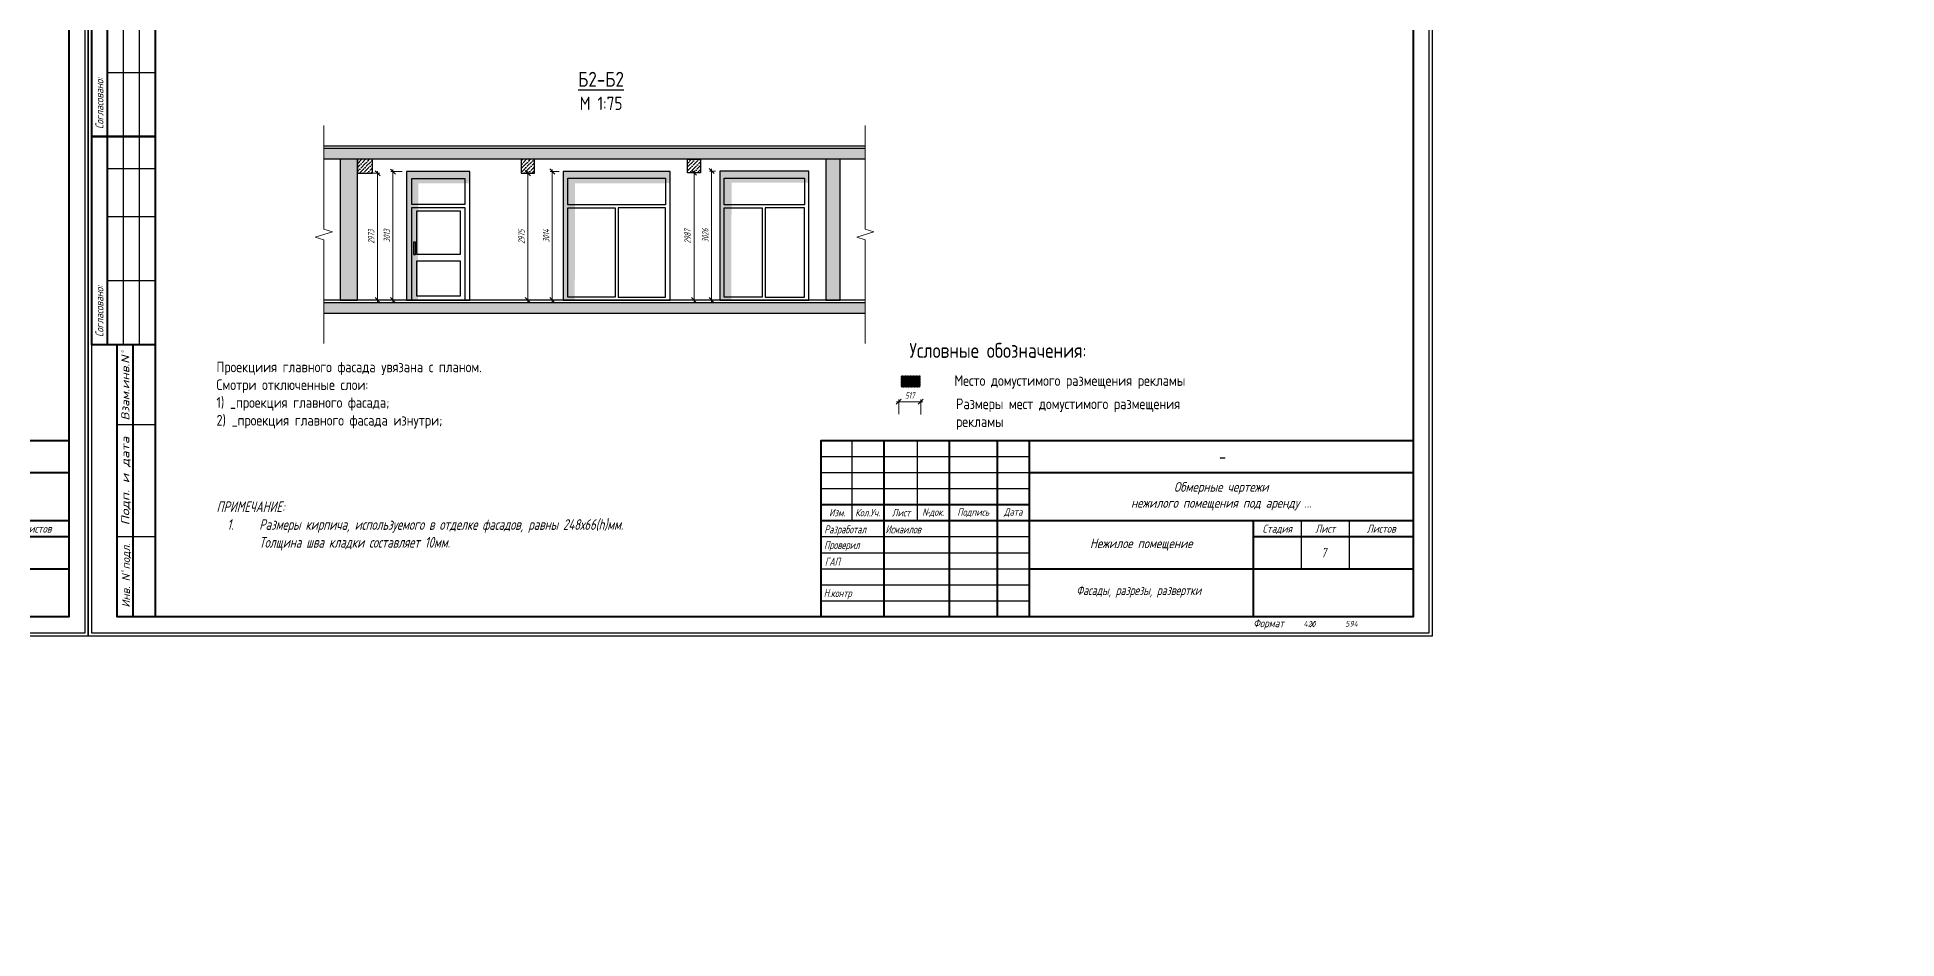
# Model space of a CAD drawing. Header units: millimetres. Extents: x -85477 to 745244, y -3684 to 128206.
# Drawn here: x 701669 to 745244, y 45715 to 66843 of the extents above; entities that cross this region are included whole.
import ezdxf
from ezdxf.enums import TextEntityAlignment as Align

# ---------------------------------------------------------------- set-up
doc = ezdxf.new("R2010")
doc.units = ezdxf.units.MM
doc.linetypes.add('JIS_02_0.7', pattern=[1.35, 0.75, -0.6])
for name, color, linetype, lineweight in [('FORMAT', 7, 'Continuous', 15), ('РАЗМЕРЫ', 5, 'Continuous', 15), ('СТЕНЫ 01', 7, 'Continuous', 50)]:
    doc.layers.add(name, color=color, linetype=linetype, lineweight=lineweight)
doc.layers.add('ФОРМАТ', color=7, linetype='Continuous')
doc.layers.add('ШТРИХОВКА', color=3, linetype='Continuous', transparency=0.5)
doc.styles.add('07', font='simplex.shx', dxfattribs={"width": 0.7, "oblique": 15})
doc.styles.add('ism - 01', font='simplex.shx', dxfattribs={"width": 0.62, "oblique": 15, "height": 150})
doc.styles.add('ism - 02', font='simplex.shx', dxfattribs={"width": 0.8, "oblique": 15, "height": 150})
doc.styles.add('simplex', font='simplex.shx', dxfattribs={"width": 0.8, "oblique": 15})
doc.styles.get("Standard").update_dxf_attribs({"font": 'arial.ttf'})
doc.styles.add('TITLE', font='romant.shx', dxfattribs={"width": 0.8})
doc.dimstyles.new('ism - 01', dxfattribs={"dimtxt": 150, "dimasz": 120, "dimexe": 50, "dimexo": 100, "dimgap": 65, "dimtad": 1, "dimdec": 0, "dimtxsty": 'ism - 01', "dimblk": 'OBLIQUE', "dimcen": 0, "dimdle": 50, "dimadec": 0, "dimazin": 0, "dimtfac": 1, "dimtdec": 0, "dimtmove": 0, "dimatfit": 3, "dimldrblk": 'OBLIQUE', "dimfxl": 1, "dimlwd": -1, "dimlwe": -1, "dimarcsym": 0})
doc.dimstyles.new('горизонтальный М100', dxfattribs={"dimscale": 100, "dimtxt": 3, "dimasz": 2, "dimexe": 2, "dimexo": 1, "dimgap": 1, "dimtad": 1, "dimtih": 1, "dimtoh": 1, "dimdec": 0, "dimzin": 1, "dimdsep": 46, "dimtxsty": 'Standard', "dimblk": 'OBLIQUE', "dimcen": 0, "dimdle": 2, "dimadec": 0, "dimazin": 0, "dimtfac": 1, "dimtdec": 0, "dimtmove": 0, "dimatfit": 3, "dimfxl": 1, "dimtolj": 1, "dimtzin": 0, "dimarcsym": 0})

# ---------------------------------------------------------------- blocks, each defined once
blk = doc.blocks.new('*D317')
at = {"layer": 'Defpoints', "color": 0, "linetype": 'ByBlock', "ltscale": 1.333333, "transparency": 16777216}
for p in [(-420, 0), (0, 0), (0, 0)]:
    blk.add_point(p, dxfattribs=at)
at = {"layer": 'ФОРМАТ', "color": 0, "linetype": 'ByBlock', "lineweight": -2, "ltscale": 1.333333, "transparency": 16777216}
blk.add_line((-420, 0), (0, 0), dxfattribs=at)
at = {"layer": 'ФОРМАТ', "color": 0, "linetype": 'ByBlock', "lineweight": -2, "ltscale": 1.333333, "transparency": 16777216, "insert": (-38.41, 3.78), "char_height": 150, "attachment_point": 5, "style": 'ism - 02'}
blk.add_mtext('\\A1;{\\H0.012x;420}', dxfattribs=at)
blk = doc.blocks.new('_None')
blk = doc.blocks.new('*D318')
at = {"layer": 'Defpoints', "color": 0, "linetype": 'ByBlock', "ltscale": 1.333333, "transparency": 16777216}
for p in [(0, 594), (0, 594), (0, 0)]:
    blk.add_point(p, dxfattribs=at)
at = {"layer": 'ФОРМАТ', "color": 0, "linetype": 'ByBlock', "lineweight": -2, "ltscale": 1.333333, "transparency": 16777216}
blk.add_line((0, 0), (0, 594), dxfattribs=at)
at = {"layer": 'ФОРМАТ', "color": 0, "linetype": 'ByBlock', "lineweight": -2, "ltscale": 1.333333, "transparency": 16777216, "insert": (-25.29, 3.78), "char_height": 150, "attachment_point": 5, "style": 'ism - 02'}
blk.add_mtext('\\A1;{\\H0.012x;594}', dxfattribs=at)
blk = doc.blocks.new('*U381')
at = {"layer": 'РАЗМЕРЫ', "color": 0, "ltscale": 100}
for p, q in [((0, -2229), (0, 200)), ((200, -2291), (-200, -2416)), ((-200, -2416), (0, -2479)), ((0, -2229), (200, -2291)), ((0, -4908), (0, -2479))]:
    blk.add_line(p, q, dxfattribs=at)
blk = doc.blocks.new('_Oblique')
at = {"color": 0, "lineweight": -2}
blk.add_line((-0.5, -0.5), (0.5, 0.5), dxfattribs=at)
blk = doc.blocks.new('*D382')
at = {"layer": 'Defpoints', "color": 0}
for p in [(710324, 63694), (710005, 60681), (710324, 60681)]:
    blk.add_point(p, dxfattribs=at)
at = {"layer": 'РАЗМЕРЫ', "color": 0}
for p, q in [((710224, 63694), (709955, 63694)), ((710005, 63744), (710005, 60631)), ((710224, 60681), (709955, 60681))]:
    blk.add_line(p, q, dxfattribs=at)
at = {"layer": 'РАЗМЕРЫ', "color": 0, "xscale": 120, "yscale": 120, "zscale": 120}
for p, rotation in [((710005, 63694), 90), ((710005, 60681), 270)]:
    blk.add_blockref('_Oblique', p, dxfattribs=dict(at, rotation=rotation))
at = {"layer": 'РАЗМЕРЫ', "color": 0, "insert": (709862, 62187), "char_height": 150, "attachment_point": 5, "rotation": 90, "style": 'ism - 01'}
blk.add_mtext('3013', dxfattribs=at)
blk = doc.blocks.new('*D383')
at = {"layer": 'Defpoints', "color": 0}
for p in [(713997, 63695), (713738, 60681), (713997, 60681)]:
    blk.add_point(p, dxfattribs=at)
at = {"layer": 'РАЗМЕРЫ', "color": 0}
for p, q in [((713897, 63695), (713688, 63695)), ((713738, 63745), (713738, 60631)), ((713897, 60681), (713688, 60681))]:
    blk.add_line(p, q, dxfattribs=at)
at = {"layer": 'РАЗМЕРЫ', "color": 0, "xscale": 120, "yscale": 120, "zscale": 120}
for p, rotation in [((713738, 63695), 90), ((713738, 60681), 270)]:
    blk.add_blockref('_Oblique', p, dxfattribs=dict(at, rotation=rotation))
at = {"layer": 'РАЗМЕРЫ', "color": 0, "insert": (713595, 62188), "char_height": 150, "attachment_point": 5, "rotation": 90, "style": 'ism - 01'}
blk.add_mtext('3014', dxfattribs=at)
blk = doc.blocks.new('*D384')
at = {"layer": 'Defpoints', "color": 0}
for p in [(717663, 63707), (717473, 60681), (717663, 60681)]:
    blk.add_point(p, dxfattribs=at)
at = {"layer": 'РАЗМЕРЫ', "color": 0}
for p, q in [((717563, 63707), (717423, 63707)), ((717473, 63757), (717473, 60631)), ((717563, 60681), (717423, 60681))]:
    blk.add_line(p, q, dxfattribs=at)
at = {"layer": 'РАЗМЕРЫ', "color": 0, "xscale": 120, "yscale": 120, "zscale": 120}
for p, rotation in [((717473, 63707), 90), ((717473, 60681), 270)]:
    blk.add_blockref('_Oblique', p, dxfattribs=dict(at, rotation=rotation))
at = {"layer": 'РАЗМЕРЫ', "color": 0, "insert": (717324, 62194), "char_height": 150, "attachment_point": 5, "rotation": 90, "style": 'ism - 01'}
blk.add_mtext('3026', dxfattribs=at)
blk = doc.blocks.new('*D385')
at = {"layer": 'Defpoints', "color": 0}
for p in [(713011, 63656), (713011, 60681), (713166, 60681)]:
    blk.add_point(p, dxfattribs=at)
at = {"layer": 'РАЗМЕРЫ', "color": 0}
for p, q in [((713111, 63656), (713216, 63656)), ((713166, 63706), (713166, 60631)), ((713111, 60681), (713216, 60681))]:
    blk.add_line(p, q, dxfattribs=at)
at = {"layer": 'РАЗМЕРЫ', "color": 0, "xscale": 120, "yscale": 120, "zscale": 120}
for p, rotation in [((713166, 63656), 90), ((713166, 60681), 270)]:
    blk.add_blockref('_Oblique', p, dxfattribs=dict(at, rotation=rotation))
at = {"layer": 'РАЗМЕРЫ', "color": 0, "insert": (713015, 62168), "char_height": 150, "attachment_point": 5, "rotation": 90, "style": 'ism - 01'}
blk.add_mtext('2975', dxfattribs=at)
blk = doc.blocks.new('*D386')
at = {"layer": 'Defpoints', "color": 0}
for p in [(716909, 63668), (716909, 60681), (717060, 60681)]:
    blk.add_point(p, dxfattribs=at)
at = {"layer": 'РАЗМЕРЫ', "color": 0}
for p, q in [((717009, 63668), (717110, 63668)), ((717060, 63718), (717060, 60631)), ((717009, 60681), (717110, 60681))]:
    blk.add_line(p, q, dxfattribs=at)
at = {"layer": 'РАЗМЕРЫ', "color": 0, "xscale": 120, "yscale": 120, "zscale": 120}
for p, rotation in [((717060, 63668), 90), ((717060, 60681), 270)]:
    blk.add_blockref('_Oblique', p, dxfattribs=dict(at, rotation=rotation))
at = {"layer": 'РАЗМЕРЫ', "color": 0, "insert": (716909, 62174), "char_height": 150, "attachment_point": 5, "rotation": 90, "style": 'ism - 01'}
blk.add_mtext('2987', dxfattribs=at)
blk = doc.blocks.new('*D387')
at = {"layer": 'Defpoints', "color": 0}
for p in [(709350, 63654), (709350, 60681), (709645, 60681)]:
    blk.add_point(p, dxfattribs=at)
at = {"layer": 'РАЗМЕРЫ', "color": 0}
for p, q in [((709450, 63654), (709695, 63654)), ((709645, 63704), (709645, 60631)), ((709450, 60681), (709695, 60681))]:
    blk.add_line(p, q, dxfattribs=at)
at = {"layer": 'РАЗМЕРЫ', "color": 0, "xscale": 120, "yscale": 120, "zscale": 120}
for p, rotation in [((709645, 63654), 90), ((709645, 60681), 270)]:
    blk.add_blockref('_Oblique', p, dxfattribs=dict(at, rotation=rotation))
at = {"layer": 'РАЗМЕРЫ', "color": 0, "insert": (709495, 62167), "char_height": 150, "attachment_point": 5, "rotation": 90, "style": 'ism - 01'}
blk.add_mtext('2973', dxfattribs=at)
blk = doc.blocks.new('*D1201')
at = {"layer": 'Defpoints', "color": 0}
for p in [(722373, 58302), (721856, 57910), (722373, 57903)]:
    blk.add_point(p, dxfattribs=at)
at = {"layer": 'РАЗМЕРЫ', "color": 0}
for p, q in [((721806, 58302), (722423, 58302)), ((721856, 58010), (721856, 58352)), ((722373, 58003), (722373, 58352))]:
    blk.add_line(p, q, dxfattribs=at)
at = {"layer": 'РАЗМЕРЫ', "color": 0, "xscale": 120, "yscale": 120, "zscale": 120, "rotation": 180}
blk.add_blockref('_Oblique', (721856, 58302), dxfattribs=at)
at = {"layer": 'РАЗМЕРЫ', "color": 0, "xscale": 120, "yscale": 120, "zscale": 120}
blk.add_blockref('_Oblique', (722373, 58302), dxfattribs=at)
at = {"layer": 'РАЗМЕРЫ', "color": 0, "insert": (722114, 58445), "char_height": 150, "attachment_point": 5, "style": 'ism - 01'}
blk.add_mtext('517', dxfattribs=at)
blk = doc.blocks.new('*U316')
at = {"layer": 'ФОРМАТ', "linetype": 'ByBlock', "lineweight": -2, "ltscale": 1.333333}
for p, q in [((0, 594), (-420, 594)), ((-420, 594), (-420, 0)), ((0, 0), (0, 594)), ((-420, 0), (0, 0))]:
    blk.add_line(p, q, dxfattribs=at)
at = {"layer": 'ФОРМАТ', "linetype": 'ByBlock', "lineweight": -2}
for p, q in [((-409, 156), (-409, 221)), ((-404, 156), (-404, 221)), ((-409, 91), (-409, 156)), ((-404, 91), (-404, 156))]:
    blk.add_line(p, q, dxfattribs=at)
at = {"layer": 'ФОРМАТ', "lineweight": -2}
for p, q in [((-191, 56), (-126, 56)), ((-191, 51), (-126, 51)), ((-191, 46), (-126, 46)), ((-191, 31), (-126, 31)), ((-191, 26), (-126, 26)), ((-191, 21), (-126, 21)), ((-191, 16), (-126, 16)), ((-191, 11), (-126, 11))]:
    blk.add_line(p, q, dxfattribs=at)
at = {"layer": 'ФОРМАТ', "linetype": 'ByBlock', "lineweight": -2, "ltscale": 1.333333}
blk.add_lwpolyline([(-419, 1), (-1, 1), (-1, 593), (-419, 593)], close=True, dxfattribs=at)
at = {"layer": 'ФОРМАТ', "linetype": 'ByBlock', "lineweight": 40}
blk.add_lwpolyline([(-399, 588), (-6, 588), (-6, 6), (-399, 6)], close=True, dxfattribs=at)
for points in [[(-399, 221), (-419, 221), (-419, 156), (-399, 156)], [(-414, 156), (-414, 221)], [(-399, 156), (-419, 156), (-419, 91), (-399, 91)], [(-414, 91), (-414, 156)], [(-399, 6), (-406, 6), (-411, 6), (-411, 31), (-411, 66), (-411, 91), (-399, 91)], [(-406, 6), (-406, 91)]]:
    blk.add_lwpolyline(points, dxfattribs=at)
at = {"layer": 'ФОРМАТ', "linetype": 'ByBlock', "lineweight": -2}
for points in [[(-414, 211), (-399, 211)], [(-414, 196), (-399, 196)], [(-414, 176), (-399, 176)], [(-414, 146), (-399, 146)], [(-414, 131), (-399, 131)], [(-414, 111), (-399, 111)], [(-411, 66), (-399, 66)], [(-411, 31), (-399, 31)]]:
    blk.add_lwpolyline(points, dxfattribs=at)
at = {"layer": 'ФОРМАТ', "lineweight": 40}
for points in [[(-191, 6), (-191, 61), (-6, 61)], [(-171.4, 61), (-171.4, 5.97)], [(-151, 61), (-151, 6)], [(-136, 61), (-136, 6)], [(-126, 61), (-126, 6)], [(-126, 51), (-6, 51)], [(-191, 41), (-126, 41)], [(-191, 36), (-6, 36)], [(-56, 36), (-56, 6)], [(-56, 31), (-6, 31)], [(-126, 21), (-6, 21)]]:
    blk.add_lwpolyline(points, dxfattribs=at)
at = {"layer": 'ФОРМАТ', "lineweight": -2}
for points in [[(-181.4, 61), (-181.4, 36)], [(-161, 61), (-161, 36)], [(-41, 36), (-41, 21)], [(-26, 36), (-26, 21)]]:
    blk.add_lwpolyline(points, dxfattribs=at)
at = {"layer": 'ФОРМАТ', "linetype": 'ByBlock', "lineweight": -2, "style": 'ism - 02', "oblique": 15, "width": 0.8}
for s, height, p in [('Согласовано:', 2.5, (-415.23, 158.37)), ('о', 1, (-408.94, 88.48)), ('о', 1, (-408.94, 19.85))]:
    blk.add_text(s, height=height, rotation=90, dxfattribs=at).set_placement(p)
at = {"layer": 'ФОРМАТ', "lineweight": -2, "style": 'ism - 02', "oblique": 15, "width": 0.8}
blk.add_text('Согласовано:', height=2.5, rotation=90, dxfattribs=at).set_placement((-415.23, 93.37))
at = {"layer": 'ФОРМАТ', "lineweight": -2, "style": 'ism - 02', "oblique": 15}
for s, width, p, p2 in [('Взам.инв.N', 1.197279, (-407.16, 67.29), (-407.16, 87.57)), ('Подп. и дата', 1.359894, (-407.16, 34.54), (-407.16, 62.25)), ('Инв. N подл.', 1.088984, (-406.96, 8.84), (-406.96, 28.92))]:
    blk.add_text(s, height=2.5, rotation=90, dxfattribs=dict(at, width=width)).set_placement(p, p2, align=Align.FIT)
at = {"layer": 'ФОРМАТ', "lineweight": 20, "style": '07', "oblique": 15, "width": 0.7}
for s, p in [('Проверил', (-190.07, 26.4)), ('Разработал', (-190.02, 31.28)), ('Исмаилов', (-170.92, 31.28)), ('ГАП', (-189.85, 21.17)), ('Н.контр', (-190.2, 11.36))]:
    blk.add_text(s, height=2.5, dxfattribs=at).set_placement(p, align=Align.BOTTOM_LEFT)
at = {"layer": 'ФОРМАТ', "lineweight": -2, "style": 'ism - 02', "oblique": 15, "width": 0.8}
for s, p in [('Стадия', (-48.5, 33.5)), ('Лист', (-33.5, 33.5)), ('Листов', (-16, 33.5))]:
    blk.add_text(s, height=2.5, dxfattribs=at).set_placement(p, align=Align.MIDDLE_CENTER)
at = {"layer": 'ФОРМАТ', "lineweight": 20, "attachment_point": 5}
for s, insert, char_height, width, style in [('-', (-66, 56), 4, 120, 'ism - 02'), ('\\A1;Обмерные чертежи \\Pнежилого помещения под аренду ...', (-66, 43.63), 3, 120, 'ism - 02'), ('Изм.', (-186, 38.5), 2.3, 9, 'simplex'), ('Кол.Уч.', (-176.49, 38.5), 2.3, 9, 'simplex'), ('Лист', (-166, 38.5), 2.3, 9, 'simplex'), ('\\A1;N{\\W0.3;-}док.', (-156, 38.5), 2.3, 9, 'simplex'), ('Подпись', (-143.5, 38.5), 2.3, 14, 'simplex'), ('Дата', (-131, 38.5), 2.3, 9, 'simplex'), ('\\A1;Нежилое помещение', (-91, 28.5), 3, 70, 'ism - 02')]:
    blk.add_mtext(s, dxfattribs=dict(at, insert=insert, char_height=char_height, width=width, style=style))
at = {"layer": 'ФОРМАТ', "lineweight": -2, "insert": (-30.23, 3.61), "char_height": 2.5, "width": 51.5349, "attachment_point": 5, "line_spacing_factor": 0.8, "style": 'ism - 02'}
blk.add_mtext('\\pxsm1.1,ql;Формат      x', dxfattribs=at)
at = {"layer": 'ФОРМАТ', "linetype": 'ByBlock', "lineweight": -2, "ltscale": 1.333333}
dim = blk.add_linear_dim(base=(0, 594), p1=(0, 0), p2=(0, 594), angle=90, text='{\\H0.012x;<>}', dimstyle='горизонтальный М100', override={"dimscale": 1, "dimasz": 0, "dimexe": 0, "dimexo": 0, "dimtxsty": 'ism - 02', "dimblk1": 'None', "dimblk2": 'None', "dimsah": 1, "dimdle": 0, "dimse1": 1, "dimse2": 1, "dimtmove": 2, "dimfxl": 0}, dxfattribs=at)
dim.commit()
dim.dimension.update_dxf_attribs({"geometry": '*D318', "text_midpoint": (-25.29, 3.78), "dimtype": 160})
dim = blk.add_linear_dim(base=(0, 0), p1=(-420, 0), p2=(0, 0), text='{\\H0.012x;<>}', dimstyle='горизонтальный М100', override={"dimscale": 1, "dimasz": 0, "dimexe": 0, "dimexo": 0, "dimtxsty": 'ism - 02', "dimblk1": 'None', "dimblk2": 'None', "dimsah": 1, "dimdle": 0, "dimse1": 1, "dimse2": 1, "dimtmove": 2, "dimfxl": 0}, dxfattribs=at)
dim.commit()
dim.dimension.update_dxf_attribs({"geometry": '*D317', "text_midpoint": (-38.41, 3.78), "dimtype": 160})

msp = doc.modelspace()

# ---------------------------------------------------------------- hatches: boundary and pattern name
at = {"layer": 'РАЗМЕРЫ'}
h = msp.add_hatch(color=2, dxfattribs=at)
h.dxf.hatch_style = 1
h.paths.add_polyline_path([(721912.9, 58898.7), (722358.7, 58898.7), (722358.7, 58648.4), (721912.9, 58648.4)])
at = {"layer": 'ШТРИХОВКА', "true_color": 0x000000}
h = msp.add_hatch(dxfattribs=at)
h.set_pattern_fill('ANSI36', color=18, scale=15)
h.set_pattern_definition([(45, (62592.436, -25836.51), (25.2569703, 92.6088912), [119.0625, -23.8125, 0, -23.8125])])
h.paths.add_polyline_path([(721071.6, 64230.8), (708385.9, 64230.8), (708385.9, 63980.8), (721071.6, 63980.8)])
h.paths.add_polyline_path([(721071.6, 60620.8), (708385.9, 60620.8), (708385.9, 60370.8), (721071.6, 60370.8)])
h = msp.add_hatch(color=18, dxfattribs=at)
h.dxf.hatch_style = 1
h.paths.add_polyline_path([(709171.6, 63980.8), (708771.6, 63980.8), (708771.6, 60680.8), (709171.6, 60680.8)])
h.paths.add_polyline_path([(720148.6, 60680.8), (720483.6, 60680.8), (720483.6, 63980.8), (720148.6, 63980.8)])
h = msp.add_hatch(dxfattribs=at)
h.set_pattern_fill('ANSI36', color=18, scale=20)
h.set_pattern_definition([(45, (62592.436, -25836.51), (33.6759605, 123.4785217), [158.75, -31.75, 0, -31.75])])
h.paths.add_polyline_path([(717210.6, 63667.8), (716908.6, 63667.8), (716908.6, 63980.8), (717210.6, 63980.8)])
h.paths.add_polyline_path([(713010.6, 63655.8), (713320.6, 63655.8), (713320.6, 63980.8), (713010.6, 63980.8)])
h.paths.add_polyline_path([(709171.6, 63653.8), (709528.6, 63653.8), (709528.6, 63980.8), (709171.6, 63980.8)])
at = {"layer": 'ШТРИХОВКА', "true_color": 0x636466}
h = msp.add_hatch(color=251, dxfattribs=at)
h.dxf.hatch_style = 1
h.paths.add_polyline_path([(710323.6, 60680.8), (710592.6, 60680.8), (710601.9, 63417.3), (711803.6, 63421.5), (711803.6, 63689.8), (710323.6, 63689.8)])
h = msp.add_hatch(color=251, dxfattribs=at)
h.dxf.hatch_style = 1
h.paths.add_polyline_path([(713996.6, 60680.8), (714265.6, 60680.8), (714274.9, 63418.3), (716500.6, 63422.5), (716500.6, 63690.8), (713996.6, 63690.8)])
h = msp.add_hatch(color=251, dxfattribs=at)
h.dxf.hatch_style = 1
h.paths.add_polyline_path([(717662.6, 60680.8), (717931.6, 60680.8), (717940.9, 63430.3), (719750.6, 63434.5), (719750.6, 63702.8), (717662.6, 63702.8)])

# ---------------------------------------------------------------- linework, layer by layer
at = {"layer": 'СТЕНЫ 01', "lineweight": 30}
for points in [[(721071.6, 64290.8), (708385.9, 64290.8)], [(721071.6, 64230.8), (708385.9, 64230.8)], [(721071.6, 63980.8), (708385.9, 63980.8)], [(721071.6, 60680.8), (708385.9, 60680.8)], [(721071.6, 60620.8), (708385.9, 60620.8)], [(721071.6, 60370.8), (708385.9, 60370.8)]]:
    msp.add_lwpolyline(points, dxfattribs=at)
for points in [[(709171.6, 63980.8), (708771.6, 63980.8), (708771.6, 60680.8), (709171.6, 60680.8)], [(709171.6, 63653.8), (709528.6, 63653.8), (709528.6, 63980.8), (709171.6, 63980.8)], [(713010.6, 63655.8), (713320.6, 63655.8), (713320.6, 63980.8), (713010.6, 63980.8)], [(717210.6, 63667.8), (716908.6, 63667.8), (716908.6, 63980.8), (717210.6, 63980.8)], [(720148.6, 60680.8), (720483.6, 60680.8), (720483.6, 63980.8), (720148.6, 63980.8)]]:
    msp.add_lwpolyline(points, close=True, dxfattribs=at)
at = {"layer": 'СТЕНЫ 01', "lineweight": -3}
for points in [[(710323.6, 60680.8), (711803.6, 60680.8), (711803.6, 63693.8), (710323.6, 63693.8)], [(713996.6, 60680.8), (716500.6, 60680.8), (716500.6, 63694.8), (713996.6, 63694.8)], [(717662.6, 60680.8), (719750.6, 60680.8), (719750.6, 63706.8), (717662.6, 63706.8)], [(710451.2, 63529.8), (711687.2, 63529.8), (711687.2, 62920.2), (710451.2, 62920.2)], [(714101.6, 63537.8), (716395.6, 63537.8), (716395.6, 62912.2), (714101.6, 62912.2)], [(717767.6, 63537.8), (719645.6, 63537.8), (719645.6, 62912.2), (717767.6, 62912.2)], [(710451.2, 62850.2), (711687.2, 62850.2), (711687.2, 60680.8), (710451.2, 60680.8)], [(710561.4, 62770.2), (711577, 62770.2), (711577.2, 61751.5), (710561.6, 61751.5)], [(714101.6, 62842.2), (715213.6, 62842.2), (715213.6, 60750.8), (714101.6, 60750.8)], [(716395.6, 62842.2), (715283.6, 62842.2), (715283.6, 60750.8), (716395.6, 60750.8)], [(717767.6, 62842.2), (718654.1, 62842.2), (718654.1, 60750.8), (717767.6, 60750.8)], [(719645.6, 62842.2), (718724.1, 62842.2), (718724.1, 60750.8), (719645.6, 60750.8)], [(710534.7, 62038.6), (710484.2, 62038.6), (710484.2, 61751.5), (710534.7, 61751.5)], [(710561.6, 61601.5), (711577.2, 61601.5), (711577.2, 60771.8), (710561.6, 60771.8)]]:
    msp.add_lwpolyline(points, close=True, dxfattribs=at)
at = {"layer": 'СТЕНЫ 01', "linetype": 'JIS_02_0.7', "lineweight": -3}
msp.add_lwpolyline([(721912.9, 58648.4), (722358.7, 58648.4), (722358.7, 58898.7), (721912.9, 58898.7)], close=True, dxfattribs=at)

# ---------------------------------------------------------------- block references
at = {"layer": 'РАЗМЕРЫ', "color": 0}
for p in [(708385.9, 64570.7), (721071.6, 64570.7)]:
    msp.add_blockref('*U381', p, dxfattribs=at)
at = {"layer": 'ФОРМАТ', "ltscale": 1.333333, "xscale": 75, "yscale": 75, "zscale": 75}
for p in [(702864.2, 52813.5), (734364.2, 52813.5)]:
    msp.add_blockref('*U316', p, dxfattribs=at)

# ---------------------------------------------------------------- texts
at = {"color": 0, "lineweight": 25, "insert": (700144.2, 66031.5), "char_height": 350, "attachment_point": 1, "style": 'TITLE'}
msp.add_mtext_dynamic_manual_height_columns('\\pxqc;{\\LБ2-Б2}\\P{\\H0.88889x;М 1:75}', width=29475, gutter_width=1500, heights=[0], dxfattribs=at)
at = {"color": 0, "lineweight": 25, "attachment_point": 1, "style": 'TITLE'}
for s, insert, char_height, own_width in [('Условные обозначения:', (722106.6, 59678.4), 350, 4666.331), ('Место домустимого размещения рекламы', (723161.7, 58922.2), 250, 7052.427), ('Размеры мест домустимого размещения рекламы', (723200.8, 58376), 250, 5945.455)]:
    msp.add_mtext_dynamic_manual_height_columns(s, width=6363.628, gutter_width=1500, heights=[0], dxfattribs=dict(at, insert=insert, char_height=char_height)).dxf.set("width", own_width)
at = {"color": 1, "lineweight": 25, "insert": (705870.4, 59241.4), "char_height": 700, "attachment_point": 1, "style": 'TITLE'}
msp.add_mtext_dynamic_manual_height_columns('\\pxql;{\\H0.35714x;Проекциия главного фасада увязана с планом. \\PСмотри отключенные слои: \\P1) _проекция главного фасада; \\P2) _проекция главного фасада изнутри; \\P}', width=29475, gutter_width=1500, heights=[0], dxfattribs=at).dxf.set("width", 58950)
at = {"layer": 'FORMAT', "linetype": 'Continuous', "style": '07', "oblique": 15, "width": 0.7}
for s, p in [('7', (731754.6, 54651)), ('Фасады, разрезы, развертки', (726016.2, 53768.6))]:
    msp.add_text(s, height=225, dxfattribs=at).set_placement(p)
at = {"layer": 'FORMAT', "color": 1, "insert": (711622.5, 55389), "char_height": 250, "width": 11504.121, "attachment_point": 5, "style": '07'}
msp.add_mtext('\\A1;\\pxql;{\\C256;ПРИМЕЧАНИЕ:\\P\\pi-3,l4,t4;1.^IРазмеры кирпича, используемого в отделке фасадов, равны 248х66(h)мм. Толщина шва кладки составляет 10мм.}', dxfattribs=at)

# ---------------------------------------------------------------- dimensions: what is measured, and where the dimension line sits
at = {"layer": 'РАЗМЕРЫ'}
for base, p1, p2, picture, middle in [((709645.4, 60680.8), (709350.1, 63653.8), (709350.1, 60680.8), '*D387', (709495.2, 62167.3)), ((710004.8, 60680.8), (710323.6, 63693.8), (710323.6, 60680.8), '*D382', (709861.7, 62187.3)), ((713165.6, 60680.8), (713010.6, 63655.8), (713010.6, 60680.8), '*D385', (713015.4, 62168.3)), ((713738.2, 60680.8), (713996.6, 63694.8), (713996.6, 60680.8), '*D383', (713595.1, 62187.8)), ((717059.6, 60680.8), (716908.6, 63667.8), (716908.6, 60680.8), '*D386', (716909.4, 62174.3)), ((717472.6, 60680.8), (717662.6, 63706.8), (717662.6, 60680.8), '*D384', (717323.7, 62193.8))]:
    dim = msp.add_linear_dim(base=base, p1=p1, p2=p2, angle=90, dimstyle='ism - 01', dxfattribs=at)
    dim.commit()
    dim.dimension.update_dxf_attribs({"geometry": picture, "text_midpoint": middle})
at = {"layer": 'РАЗМЕРЫ', "color": 1}
dim = msp.add_linear_dim(base=(722373, 58301.9), p1=(721855.6, 57910.2), p2=(722373, 57902.8), dimstyle='ism - 01', override={"dimlfac": 1, "dimtxsty": 'ism - 01', "dimtolj": 0}, dxfattribs=at)
dim.commit()
dim.dimension.update_dxf_attribs({"geometry": '*D1201', "text_midpoint": (722114.3, 58445)})

doc.saveas('drawing.dxf')
